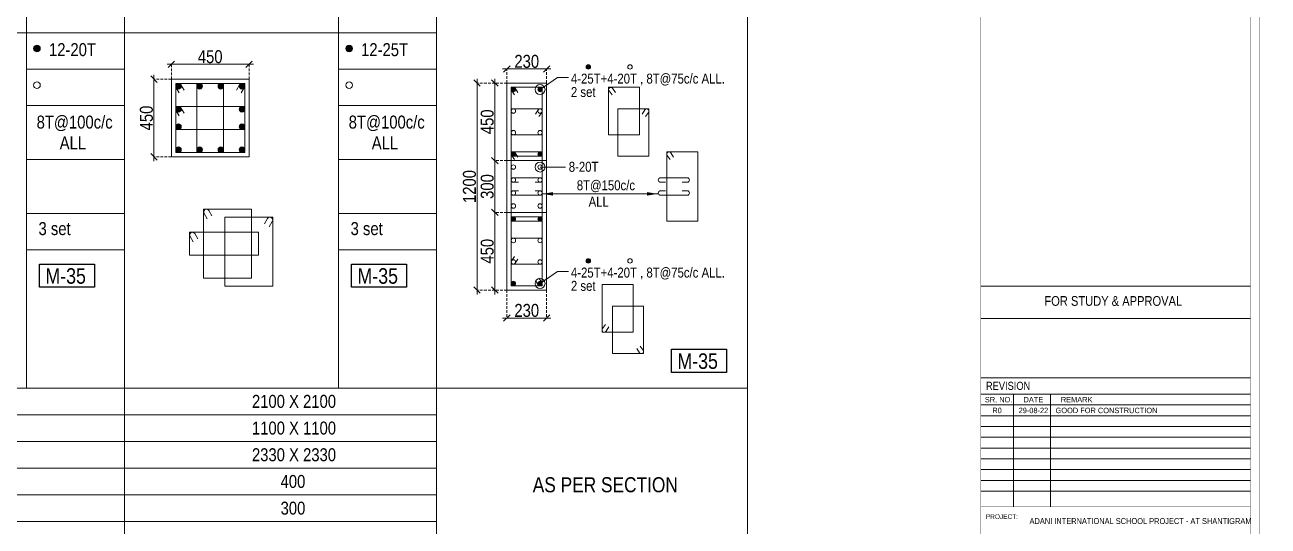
# Model space of a CAD drawing. Header units: millimetres. Extents: x 1112055 to 3390982, y -148532 to 766891.
# Drawn here: x 1943599 to 1972416, y 655962 to 667584 of the extents above; entities that cross this region are included whole.
import ezdxf
from ezdxf.enums import TextEntityAlignment as Align

# ---------------------------------------------------------------- set-up
doc = ezdxf.new("R2010")
doc.units = ezdxf.units.MM
doc.header["$PDMODE"] = 35
doc.header["$PDSIZE"] = -25
doc.linetypes.add('DASHED2', pattern=[0.375, 0.25, -0.125])
doc.linetypes.add('Hidden', pattern=[9.525, 6.35, -3.175])
for name, color, linetype, lineweight in [('B COL', 1, 'Continuous', 30), ('B COL. SIZE DIM', 220, 'Continuous', 25), ('B COLSCH', 204, 'Continuous', 20), ('B COLUMN', 1, 'Hidden', 9), ('B STEEL', 34, 'Continuous', 15), ('B TITLE BLOCK', 250, 'Continuous', 0), ('B-ST TEXT', 7, 'Continuous', 9), ('tb text', 7, 'Continuous', 13)]:
    doc.layers.add(name, color=color, linetype=linetype, lineweight=lineweight)
doc.layers.add('B TEXT', color=7, linetype='Continuous')
doc.layers.add('FORMAT TEXT', color=7, linetype='Continuous')
doc.styles.add('dim inside', font='romans.shx', dxfattribs={"width": 0.8, "height": 125})
doc.styles.add('SWINC', font='swissc.ttf')
doc.styles.add('TAHOMA', font='tahoma.ttf')
doc.dimstyles.new('dim inside', dxfattribs={"dimtxt": 125, "dimasz": 100, "dimexe": 0, "dimexo": 0, "dimgap": 10, "dimtad": 0, "dimdec": 0, "dimzin": 0, "dimdsep": 46, "dimtxsty": 'dim inside', "dimblk": 'SMALL', "dimcen": 0.09, "dimadec": 0, "dimazin": 0, "dimtfac": 1, "dimtdec": 0, "dimtofl": 0, "dimtmove": 0, "dimatfit": 3, "dimfxl": 1, "dimtolj": 1, "dimtzin": 0, "dimarcsym": 2})
doc.dimstyles.new('PARESH', dxfattribs={"dimscale": 0, "dimtxt": 300, "dimasz": 150, "dimexe": 150, "dimexo": 150, "dimgap": 25, "dimtad": 1, "dimdec": 0, "dimzin": 0, "dimdsep": 46, "dimtxsty": 'TAHOMA', "dimblk": 'ARCHTICK', "dimcen": 100, "dimdle": 150, "dimclrd": 251, "dimclre": 251, "dimclrt": 6, "dimadec": 0, "dimazin": 0, "dimtfac": 1, "dimtdec": 0, "dimtix": 1, "dimtofl": 0, "dimtmove": 0, "dimatfit": 2, "dimfxl": 0.18, "dimtolj": 1, "dimtzin": 0, "dimlwd": 9, "dimlwe": 9, "dimarcsym": 0})

# ---------------------------------------------------------------- blocks, each defined once
blk = doc.blocks.new('_Oblique')
at = {"color": 0, "linetype": 'ByBlock', "lineweight": -2}
blk.add_line((-0.5, -0.5), (0.5, 0.5), dxfattribs=at)
blk = doc.blocks.new('*D2819')
at = {"layer": 'B COL. SIZE DIM', "color": 250, "lineweight": 9, "ltscale": 250, "transparency": 16777216}
blk.add_line((1946895, 666670), (1948895, 666670), dxfattribs=at)
at = {"layer": 'B COL. SIZE DIM', "color": 250, "linetype": 'DASHED2', "lineweight": 9, "ltscale": 250, "transparency": 16777216}
for p, q in [((1946995, 666325), (1946995, 666670)), ((1948795, 666325), (1948795, 666670))]:
    blk.add_line(p, q, dxfattribs=at)
at = {"layer": 'Defpoints', "color": 0, "transparency": 16777216}
for p in [(1948795, 666670), (1946995, 666325), (1948795, 666325)]:
    blk.add_point(p, dxfattribs=at)
at = {"layer": 'B COL. SIZE DIM', "color": 250, "lineweight": 9, "transparency": 16777216, "xscale": 150, "yscale": 150, "zscale": 150, "rotation": 180}
blk.add_blockref('_Oblique', (1946995, 666670), dxfattribs=at)
at = {"layer": 'B COL. SIZE DIM', "color": 250, "lineweight": 9, "transparency": 16777216, "xscale": 150, "yscale": 150, "zscale": 150}
blk.add_blockref('_Oblique', (1948795, 666670), dxfattribs=at)
at = {"layer": 'B COL. SIZE DIM', "color": 6, "transparency": 16777216, "insert": (1947895, 666845), "char_height": 300, "attachment_point": 5, "style": 'SWINC'}
blk.add_mtext('\\A1;450', dxfattribs=at)
blk = doc.blocks.new('*D2820')
at = {"layer": 'B COL. SIZE DIM', "color": 250, "lineweight": 9, "ltscale": 250, "transparency": 16777216}
blk.add_line((1946592, 666425), (1946592, 664425), dxfattribs=at)
at = {"layer": 'B COL. SIZE DIM', "color": 250, "linetype": 'DASHED2', "lineweight": 9, "ltscale": 250, "transparency": 16777216}
for p, q in [((1946995, 666325), (1946592, 666325)), ((1946995, 664525), (1946592, 664525))]:
    blk.add_line(p, q, dxfattribs=at)
at = {"layer": 'Defpoints', "color": 0, "transparency": 16777216}
for p in [(1946995, 666325), (1946592, 664525), (1946995, 664525)]:
    blk.add_point(p, dxfattribs=at)
at = {"layer": 'B COL. SIZE DIM', "color": 250, "lineweight": 9, "transparency": 16777216, "xscale": 150, "yscale": 150, "zscale": 150}
for p, rotation in [((1946592, 666325), 90), ((1946592, 664525), 270)]:
    blk.add_blockref('_Oblique', p, dxfattribs=dict(at, rotation=rotation))
at = {"layer": 'B COL. SIZE DIM', "color": 6, "transparency": 16777216, "insert": (1946417, 665425), "char_height": 300, "attachment_point": 5, "rotation": 90, "style": 'SWINC'}
blk.add_mtext('\\A1;450', dxfattribs=at)
blk = doc.blocks.new('*D2847')
at = {"layer": 'B COL. SIZE DIM', "color": 250, "lineweight": 9, "ltscale": 250, "transparency": 16777216}
blk.add_line((1954672, 666561), (1955792, 666561), dxfattribs=at)
at = {"layer": 'B COL. SIZE DIM', "color": 250, "linetype": 'DASHED2', "lineweight": 9, "ltscale": 250, "transparency": 16777216}
for p, q in [((1954772, 666236), (1954772, 666561)), ((1955692, 666236), (1955692, 666561))]:
    blk.add_line(p, q, dxfattribs=at)
at = {"layer": 'Defpoints', "color": 0, "transparency": 16777216}
for p in [(1955692, 666561), (1954772, 666236), (1955692, 666236)]:
    blk.add_point(p, dxfattribs=at)
at = {"layer": 'B COL. SIZE DIM', "color": 250, "lineweight": 9, "transparency": 16777216, "xscale": 150, "yscale": 150, "zscale": 150, "rotation": 180}
blk.add_blockref('_Oblique', (1954772, 666561), dxfattribs=at)
at = {"layer": 'B COL. SIZE DIM', "color": 250, "lineweight": 9, "transparency": 16777216, "xscale": 150, "yscale": 150, "zscale": 150}
blk.add_blockref('_Oblique', (1955692, 666561), dxfattribs=at)
at = {"layer": 'B COL. SIZE DIM', "color": 6, "transparency": 16777216, "insert": (1955232, 666736), "char_height": 300, "attachment_point": 5, "style": 'SWINC'}
blk.add_mtext('\\A1;230', dxfattribs=at)
blk = doc.blocks.new('*D2848')
at = {"layer": 'B COL. SIZE DIM', "color": 250, "lineweight": 9, "ltscale": 250, "transparency": 16777216}
blk.add_line((1954492, 664536), (1954492, 663136), dxfattribs=at)
at = {"layer": 'B COL. SIZE DIM', "color": 250, "linetype": 'DASHED2', "lineweight": 9, "ltscale": 250, "transparency": 16777216}
for p, q in [((1954772, 664436), (1954492, 664436)), ((1954772, 663236), (1954492, 663236))]:
    blk.add_line(p, q, dxfattribs=at)
at = {"layer": 'Defpoints', "color": 0, "transparency": 16777216}
for p in [(1954772, 664436), (1954492, 663236), (1954772, 663236)]:
    blk.add_point(p, dxfattribs=at)
at = {"layer": 'B COL. SIZE DIM', "color": 250, "lineweight": 9, "transparency": 16777216, "xscale": 150, "yscale": 150, "zscale": 150}
for p, rotation in [((1954492, 664436), 90), ((1954492, 663236), 270)]:
    blk.add_blockref('_Oblique', p, dxfattribs=dict(at, rotation=rotation))
at = {"layer": 'B COL. SIZE DIM', "color": 6, "transparency": 16777216, "insert": (1954317, 663836), "char_height": 300, "attachment_point": 5, "rotation": 90, "style": 'SWINC'}
blk.add_mtext('\\A1;300', dxfattribs=at)
blk = doc.blocks.new('*D2849')
at = {"layer": 'B COL. SIZE DIM', "color": 250, "lineweight": 9, "ltscale": 250, "transparency": 16777216}
blk.add_line((1954492, 666336), (1954492, 664336), dxfattribs=at)
at = {"layer": 'B COL. SIZE DIM', "color": 250, "linetype": 'DASHED2', "lineweight": 9, "ltscale": 250, "transparency": 16777216}
for p, q in [((1954772, 666236), (1954492, 666236)), ((1954772, 664436), (1954492, 664436))]:
    blk.add_line(p, q, dxfattribs=at)
at = {"layer": 'Defpoints', "color": 0, "transparency": 16777216}
for p in [(1954772, 666236), (1954492, 664436), (1954772, 664436)]:
    blk.add_point(p, dxfattribs=at)
at = {"layer": 'B COL. SIZE DIM', "color": 250, "lineweight": 9, "transparency": 16777216, "xscale": 150, "yscale": 150, "zscale": 150}
for p, rotation in [((1954492, 666236), 90), ((1954492, 664436), 270)]:
    blk.add_blockref('_Oblique', p, dxfattribs=dict(at, rotation=rotation))
at = {"layer": 'B COL. SIZE DIM', "color": 6, "transparency": 16777216, "insert": (1954317, 665336), "char_height": 300, "attachment_point": 5, "rotation": 90, "style": 'SWINC'}
blk.add_mtext('\\A1;450', dxfattribs=at)
blk = doc.blocks.new('*D2850')
at = {"layer": 'B COL. SIZE DIM', "color": 250, "lineweight": 9, "ltscale": 250, "transparency": 16777216}
blk.add_line((1954492, 661336), (1954492, 663336), dxfattribs=at)
at = {"layer": 'B COL. SIZE DIM', "color": 250, "linetype": 'DASHED2', "lineweight": 9, "ltscale": 250, "transparency": 16777216}
for p, q in [((1954772, 663236), (1954492, 663236)), ((1954772, 661436), (1954492, 661436))]:
    blk.add_line(p, q, dxfattribs=at)
at = {"layer": 'Defpoints', "color": 0, "transparency": 16777216}
for p in [(1954492, 663236), (1954772, 663236), (1954772, 661436)]:
    blk.add_point(p, dxfattribs=at)
at = {"layer": 'B COL. SIZE DIM', "color": 250, "lineweight": 9, "transparency": 16777216, "xscale": 150, "yscale": 150, "zscale": 150}
for p, rotation in [((1954492, 663236), 90), ((1954492, 661436), 270)]:
    blk.add_blockref('_Oblique', p, dxfattribs=dict(at, rotation=rotation))
at = {"layer": 'B COL. SIZE DIM', "color": 6, "transparency": 16777216, "insert": (1954317, 662336), "char_height": 300, "attachment_point": 5, "rotation": 90, "style": 'SWINC'}
blk.add_mtext('\\A1;450', dxfattribs=at)
blk = doc.blocks.new('*D2851')
at = {"layer": 'B COL. SIZE DIM', "color": 250, "lineweight": 9, "ltscale": 250, "transparency": 16777216}
blk.add_line((1954080, 666336), (1954080, 661336), dxfattribs=at)
at = {"layer": 'B COL. SIZE DIM', "color": 250, "linetype": 'DASHED2', "lineweight": 9, "ltscale": 250, "transparency": 16777216}
for p, q in [((1954772, 666236), (1954080, 666236)), ((1954772, 661436), (1954080, 661436))]:
    blk.add_line(p, q, dxfattribs=at)
at = {"layer": 'Defpoints', "color": 0, "transparency": 16777216}
for p in [(1954772, 666236), (1954080, 661436), (1954772, 661436)]:
    blk.add_point(p, dxfattribs=at)
at = {"layer": 'B COL. SIZE DIM', "color": 250, "lineweight": 9, "transparency": 16777216, "xscale": 150, "yscale": 150, "zscale": 150}
for p, rotation in [((1954080, 666236), 90), ((1954080, 661436), 270)]:
    blk.add_blockref('_Oblique', p, dxfattribs=dict(at, rotation=rotation))
at = {"layer": 'B COL. SIZE DIM', "color": 6, "transparency": 16777216, "insert": (1953905, 663836), "char_height": 300, "attachment_point": 5, "rotation": 90, "style": 'SWINC'}
blk.add_mtext('\\A1;1200', dxfattribs=at)
blk = doc.blocks.new('*D2852')
at = {"layer": 'B COL. SIZE DIM', "color": 250, "linetype": 'DASHED2', "lineweight": 9, "ltscale": 250, "transparency": 16777216}
for p, q in [((1954772, 661436), (1954772, 660787)), ((1955692, 661436), (1955692, 660787))]:
    blk.add_line(p, q, dxfattribs=at)
at = {"layer": 'B COL. SIZE DIM', "color": 250, "lineweight": 9, "ltscale": 250, "transparency": 16777216}
blk.add_line((1955792, 660787), (1954672, 660787), dxfattribs=at)
at = {"layer": 'Defpoints', "color": 0, "transparency": 16777216}
for p in [(1954772, 661436), (1955692, 661436), (1954772, 660787)]:
    blk.add_point(p, dxfattribs=at)
at = {"layer": 'B COL. SIZE DIM', "color": 250, "lineweight": 9, "transparency": 16777216, "xscale": 150, "yscale": 150, "zscale": 150, "rotation": 180}
blk.add_blockref('_Oblique', (1954772, 660787), dxfattribs=at)
at = {"layer": 'B COL. SIZE DIM', "color": 250, "lineweight": 9, "transparency": 16777216, "xscale": 150, "yscale": 150, "zscale": 150}
blk.add_blockref('_Oblique', (1955692, 660787), dxfattribs=at)
at = {"layer": 'B COL. SIZE DIM', "color": 6, "transparency": 16777216, "insert": (1955232, 660962), "char_height": 300, "attachment_point": 5, "style": 'SWINC'}
blk.add_mtext('\\A1;230', dxfattribs=at)
blk = doc.blocks.new('_ArchTick')
at = {"color": 0, "linetype": 'ByBlock', "const_width": 0.15}
blk.add_lwpolyline([(-0.5, -0.5), (0.5, 0.5)], dxfattribs=at)

msp = doc.modelspace()

# ---------------------------------------------------------------- hatches: boundary and pattern name
at = {"layer": 'B STEEL', "lineweight": 9, "ltscale": 0.5}
h = msp.add_hatch(color=34, dxfattribs=at)
edge = h.paths.add_edge_path()
edge.add_arc((1943880.2, 667034.3), 76.8, 0, 360)
h = msp.add_hatch(color=34, dxfattribs=at)
edge = h.paths.add_edge_path()
edge.add_arc((1951113.8, 667034.3), 76.8, 0, 360)
at = {"layer": 'B STEEL', "lineweight": 13}
h = msp.add_hatch(color=256, dxfattribs=at)
h.dxf.hatch_style = 1
edge = h.paths.add_edge_path()
edge.add_ellipse((1956658.7, 666609.2), major_axis=(51.4, 0), ratio=1, start_angle=0, end_angle=360)
at = {"layer": 'B STEEL', "lineweight": 9, "ltscale": 0.5}
h = msp.add_hatch(color=34, dxfattribs=at)
edge = h.paths.add_edge_path()
edge.add_arc((1947159.4, 666161.1), 64, 0, 360)
at = {"layer": 'B STEEL'}
h = msp.add_hatch(color=34, dxfattribs=at)
edge = h.paths.add_edge_path()
edge.add_ellipse((1947650.1, 666161.1), major_axis=(64, 0), ratio=1, start_angle=0, end_angle=360)
h = msp.add_hatch(color=34, dxfattribs=at)
edge = h.paths.add_edge_path()
edge.add_ellipse((1948140.7, 666161.1), major_axis=(64, 0), ratio=1, start_angle=0, end_angle=360)
at = {"layer": 'B STEEL', "lineweight": 9, "ltscale": 0.5}
h = msp.add_hatch(color=34, dxfattribs=at)
edge = h.paths.add_edge_path()
edge.add_arc((1948631.4, 666161.1), 64, 180, 540, ccw=False)
at = {"layer": 'B STEEL', "lineweight": 13}
h = msp.add_hatch(color=256, dxfattribs=at)
h.dxf.hatch_style = 1
edge = h.paths.add_edge_path()
edge.add_ellipse((1954923.7, 666084.8), major_axis=(51.4, 0), ratio=1, start_angle=0, end_angle=360)
h = msp.add_hatch(color=256, dxfattribs=at)
h.dxf.hatch_style = 1
edge = h.paths.add_edge_path()
edge.add_ellipse((1955540.9, 666084.8), major_axis=(51.4, 0), ratio=1, start_angle=0, end_angle=360)
at = {"layer": 'B STEEL'}
h = msp.add_hatch(color=34, dxfattribs=at)
edge = h.paths.add_edge_path()
edge.add_ellipse((1947159.4, 665626.7), major_axis=(64, 0), ratio=1, start_angle=0, end_angle=360)
h = msp.add_hatch(color=34, dxfattribs=at)
edge = h.paths.add_edge_path()
edge.add_ellipse((1948631.4, 665626.7), major_axis=(64, 0), ratio=1, start_angle=0, end_angle=360)
h = msp.add_hatch(color=34, dxfattribs=at)
edge = h.paths.add_edge_path()
edge.add_ellipse((1947159.4, 665223.6), major_axis=(64, 0), ratio=1, start_angle=0, end_angle=360)
h = msp.add_hatch(color=34, dxfattribs=at)
edge = h.paths.add_edge_path()
edge.add_ellipse((1948631.4, 665223.6), major_axis=(64, 0), ratio=1, start_angle=0, end_angle=360)
at = {"layer": 'B STEEL', "lineweight": 9, "ltscale": 0.5}
h = msp.add_hatch(color=34, dxfattribs=at)
edge = h.paths.add_edge_path()
edge.add_arc((1947159.4, 664689.2), 64, 0, 360, ccw=False)
at = {"layer": 'B STEEL'}
h = msp.add_hatch(color=34, dxfattribs=at)
edge = h.paths.add_edge_path()
edge.add_ellipse((1947650.1, 664689.2), major_axis=(64, 0), ratio=1, start_angle=0, end_angle=360)
h = msp.add_hatch(color=34, dxfattribs=at)
edge = h.paths.add_edge_path()
edge.add_ellipse((1948140.7, 664689.2), major_axis=(64, 0), ratio=1, start_angle=0, end_angle=360)
at = {"layer": 'B STEEL', "lineweight": 9, "ltscale": 0.5}
h = msp.add_hatch(color=34, dxfattribs=at)
edge = h.paths.add_edge_path()
edge.add_arc((1948631.4, 664689.2), 64, -180, 180)
at = {"layer": 'B STEEL', "lineweight": 13}
h = msp.add_hatch(color=256, dxfattribs=at)
h.dxf.hatch_style = 1
edge = h.paths.add_edge_path()
edge.add_ellipse((1954923.7, 664587.6), major_axis=(51.4, 0), ratio=1, start_angle=0, end_angle=360)
h = msp.add_hatch(color=256, dxfattribs=at)
h.dxf.hatch_style = 1
edge = h.paths.add_edge_path()
edge.add_ellipse((1955540.9, 664587.6), major_axis=(51.4, 0), ratio=1, start_angle=0, end_angle=360)
h = msp.add_hatch(color=256, dxfattribs=at)
h.dxf.hatch_style = 1
edge = h.paths.add_edge_path()
edge.add_ellipse((1954923.7, 663084.8), major_axis=(51.4, 0), ratio=1, start_angle=0, end_angle=360)
h = msp.add_hatch(color=256, dxfattribs=at)
h.dxf.hatch_style = 1
edge = h.paths.add_edge_path()
edge.add_ellipse((1955540.9, 663084.8), major_axis=(51.4, 0), ratio=1, start_angle=0, end_angle=360)
h = msp.add_hatch(color=256, dxfattribs=at)
h.dxf.hatch_style = 1
edge = h.paths.add_edge_path()
edge.add_ellipse((1956658.7, 662112), major_axis=(51.4, 0), ratio=1, start_angle=0, end_angle=360)
h = msp.add_hatch(color=256, dxfattribs=at)
h.dxf.hatch_style = 1
edge = h.paths.add_edge_path()
edge.add_ellipse((1954923.7, 661587.6), major_axis=(51.4, 0), ratio=1, start_angle=0, end_angle=360)
h = msp.add_hatch(color=256, dxfattribs=at)
h.dxf.hatch_style = 1
edge = h.paths.add_edge_path()
edge.add_ellipse((1955540.9, 661587.6), major_axis=(51.4, 0), ratio=1, start_angle=0, end_angle=360)

# ---------------------------------------------------------------- linework, layer by layer
at = {"layer": 'B COL', "lineweight": 13}
for points in [[(1954772.3, 661436.2), (1955692.3, 661436.2), (1955692.3, 666236.2), (1954772.3, 666236.2)], [(1954772.3, 666236.2), (1955692.3, 666236.2), (1955692.3, 664436.2), (1954772.3, 664436.2)], [(1954772.3, 661436.2), (1955692.3, 661436.2), (1955692.3, 663236.2), (1954772.3, 663236.2)]]:
    msp.add_lwpolyline(points, close=True, dxfattribs=at)
at = {"layer": 'B COLSCH', "color": 250, "lineweight": 0}
for p, q in [((1953141.9, 685201.3), (1953141.9, 651910.2)), ((1960347.9, 685201.3), (1960347.9, 651910.2)), ((1945908.3, 683882.3), (1945908.3, 651910.2)), ((1950867.5, 683882.3), (1950867.5, 659162.8)), ((1943633.9, 675642.5), (1943633.9, 659162.8)), ((1912667.6, 667402.6), (1953141.9, 667402.6)), ((1943633.9, 666557.6), (1945908.3, 666557.6)), ((1950867.5, 666557.6), (1953141.9, 666557.6)), ((1943633.9, 665712.6), (1945908.3, 665712.6)), ((1950867.5, 665712.6), (1953141.9, 665712.6)), ((1943633.9, 664462.9), (1945908.3, 664462.9)), ((1950867.5, 664462.9), (1953141.9, 664462.9)), ((1943633.9, 663213.1), (1945908.3, 663213.1)), ((1950867.5, 663213.1), (1953141.9, 663213.1)), ((1943633.9, 662368.1), (1945908.3, 662368.1)), ((1950867.5, 662368.1), (1953141.9, 662368.1)), ((1912667.6, 659162.8), (1960347.9, 659162.8)), ((1912667.6, 658543.9), (1953141.9, 658543.9)), ((1912667.6, 657925.1), (1953141.9, 657925.1)), ((1912667.6, 657306.2), (1953141.9, 657306.2)), ((1912667.6, 656687.3), (1953141.9, 656687.3)), ((1912667.6, 656068.5), (1953141.9, 656068.5))]:
    msp.add_line(p, q, dxfattribs=at)
at = {"layer": 'B COLUMN', "color": 1, "linetype": 'ByBlock', "lineweight": 20}
msp.add_lwpolyline([(1946995.4, 664525.2), (1948795.4, 664525.2), (1948795.4, 666325.2), (1946995.4, 666325.2)], close=True, dxfattribs=at)
at = {"layer": 'B STEEL', "color": 34, "lineweight": 9, "ltscale": 0.5}
for points in [[(1947095.4, 664625.2), (1948695.4, 664625.2), (1948695.4, 666225.2), (1947095.4, 666225.2)], [(1947095.4, 664625.2), (1948204.7, 664625.2), (1948204.7, 666225.2), (1947095.4, 666225.2)], [(1948695.4, 664625.2), (1947586, 664625.2), (1947586, 666225.2), (1948695.4, 666225.2)], [(1947095.4, 665690.8), (1948695.4, 665690.8), (1948695.4, 665159.6), (1947095.4, 665159.6)], [(1947743.5, 661709.5), (1948852.8, 661709.5), (1948852.8, 663309.5), (1947743.5, 663309.5)], [(1949343.5, 661523.8), (1948234.1, 661523.8), (1948234.1, 663123.8), (1949343.5, 663123.8)], [(1947417.6, 662775.1), (1949017.6, 662775.1), (1949017.6, 662243.8), (1947417.6, 662243.8)]]:
    msp.add_lwpolyline(points, close=True, dxfattribs=at)
for points in [[(1947179.7, 666006.1), (1947104.9, 666127.6, -1), (1947213.9, 666194.7), (1947288.7, 666073.2)], [(1948611.1, 666006.1), (1948685.9, 666127.6, 1), (1948576.8, 666194.7), (1948502.1, 666073.2)], [(1947179.7, 665471.7), (1947104.9, 665593.2, -1), (1947213.9, 665660.3), (1947288.7, 665538.8)], [(1947827.7, 663090.4), (1947753, 663211.9, -1), (1947862, 663279), (1947936.8, 663157.5)], [(1949259.2, 662904.8), (1949334, 663026.3, 1), (1949224.9, 663093.4), (1949150.1, 662971.9)], [(1947501.9, 662556), (1947427.1, 662677.5, -1), (1947536.1, 662744.6), (1947610.9, 662623.1)]]:
    msp.add_lwpolyline(points, format="xyb", dxfattribs=at)
at = {"layer": 'B STEEL', "lineweight": 13}
for points in [[(1954872.3, 665035.2), (1955592.3, 665035.2), (1955592.3, 666136.2), (1954872.3, 666136.2)], [(1957128.6, 665035.2), (1957848.6, 665035.2), (1957848.6, 666136.2), (1957128.6, 666136.2)], [(1954872.3, 665637.1), (1955592.3, 665637.1), (1955592.3, 664536.2), (1954872.3, 664536.2)], [(1957340.9, 665637.1), (1958060.9, 665637.1), (1958060.9, 664536.2), (1957340.9, 664536.2)], [(1954872.3, 662035.2), (1955592.3, 662035.2), (1955592.3, 663136.2), (1954872.3, 663136.2)], [(1954872.3, 662637.1), (1955592.3, 662637.1), (1955592.3, 661536.2), (1954872.3, 661536.2)], [(1956977.8, 660459.9), (1957697.8, 660459.9), (1957697.8, 661560.8), (1956977.8, 661560.8)], [(1957219.9, 661061.8), (1957939.9, 661061.8), (1957939.9, 659960.8), (1957219.9, 659960.8)]]:
    msp.add_lwpolyline(points, close=True, dxfattribs=at)
for points in [[(1955029.3, 666016), (1954964.6, 666116, 1), (1954882.9, 666053.6), (1954951.9, 665958.7)], [(1957285.6, 666016), (1957220.9, 666116, 1), (1957139.2, 666053.6), (1957208.2, 665958.7)], [(1955435.3, 665517), (1955500, 665616.9, -1), (1955581.7, 665554.5), (1955512.7, 665459.6)], [(1957903.9, 665517), (1957968.6, 665616.9, -1), (1958050.3, 665554.5), (1957981.3, 665459.6)], [(1955029.3, 662155.4), (1954964.6, 662055.4, -1), (1954882.9, 662117.9), (1954951.9, 662212.8)], [(1955435.3, 661656.4), (1955500, 661556.4, 1), (1955581.7, 661618.8), (1955512.7, 661713.7)], [(1957134.8, 660580.1), (1957070.1, 660480.1, -1), (1956988.4, 660542.5), (1957057.4, 660637.4)], [(1957782.9, 660081), (1957847.7, 659981, 1), (1957929.4, 660043.5), (1957860.3, 660138.3)]]:
    msp.add_lwpolyline(points, format="xyb", dxfattribs=at)
at = {"layer": 'B STEEL', "color": 3, "lineweight": 13}
for points in [[(1955592.3, 663033.4), (1954872.3, 663033.4), (1954872.3, 664639), (1955592.3, 664639)], [(1959197.2, 663033.4), (1958477.2, 663033.4), (1958477.2, 664639), (1959197.2, 664639)]]:
    msp.add_lwpolyline(points, close=True, dxfattribs=at)
for points in [[(1955029.3, 664518.8), (1954964.6, 664618.8, 1), (1954882.9, 664556.4), (1954951.9, 664461.5)], [(1958634.2, 664518.8), (1958569.5, 664618.8, 1), (1958487.8, 664556.4), (1958556.8, 664461.5)], [(1955038.3, 663935.1), (1954923.7, 663935.1, -1), (1954923.7, 664037.9), (1955540.9, 664037.9, -1), (1955540.9, 663935.1), (1955426.3, 663935.1)], [(1958447.8, 663935.1), (1958333.2, 663935.1, -1), (1958333.2, 664037.9), (1958950.4, 664037.9, -1), (1958950.4, 663935.1), (1958835.8, 663935.1)], [(1955038.3, 663737.3), (1954923.7, 663737.3, 1), (1954923.7, 663634.5), (1955540.9, 663634.5, 1), (1955540.9, 663737.3), (1955426.3, 663737.3)], [(1958447.8, 663737.3), (1958333.2, 663737.3, 1), (1958333.2, 663634.5), (1958950.4, 663634.5, 1), (1958950.4, 663737.3), (1958835.8, 663737.3)]]:
    msp.add_lwpolyline(points, format="xyb", dxfattribs=at)
at = {"layer": 'B STEEL', "color": 34, "lineweight": 9, "ltscale": 0.5}
for centre, radius in [((1943880.2, 667034.3), 76.8), ((1951113.8, 667034.3), 76.8), ((1943880.2, 666184), 76.8), ((1951113.8, 666184), 76.8), ((1947159.4, 666161.1), 64), ((1947650.1, 666161.1), 64), ((1948140.7, 666161.1), 64), ((1948631.4, 666161.1), 64), ((1947159.4, 665626.7), 64), ((1948631.4, 665626.7), 64), ((1947159.4, 665223.6), 64), ((1948631.4, 665223.6), 64), ((1947159.4, 664689.2), 64), ((1947650.1, 664689.2), 64), ((1948140.7, 664689.2), 64), ((1948631.4, 664689.2), 64)]:
    msp.add_circle(centre, radius, dxfattribs=at)
at = {"layer": 'B STEEL', "lineweight": 13}
for centre in [(1956658.7, 666609.2), (1957625.5, 666609.2), (1954923.7, 666084.8), (1955540.9, 666084.8), (1954923.7, 665585.7), (1955540.9, 665585.7), (1954923.7, 665086.7), (1955540.9, 665086.7), (1954923.7, 664587.6), (1955540.9, 664587.6), (1954923.7, 664287), (1955540.9, 664287), (1954923.7, 663986.5), (1955540.9, 663986.5), (1954923.7, 663685.9), (1955540.9, 663685.9), (1954923.7, 663385.3), (1955540.9, 663385.3), (1954923.7, 663084.8), (1955540.9, 663084.8), (1954923.7, 662585.7), (1955540.9, 662585.7), (1954923.7, 662086.7), (1955540.9, 662086.7), (1956658.7, 662112), (1957625.5, 662112), (1954923.7, 661587.6), (1955540.9, 661587.6)]:
    msp.add_circle(centre, 51.4, dxfattribs=at)
at = {"layer": 'B TEXT', "color": 1}
for points in [[(1943937.6, 662039.1), (1945212.2, 662039.1), (1945212.2, 661501.1), (1943937.6, 661501.1)], [(1951171.1, 662039.1), (1952445.7, 662039.1), (1952445.7, 661501.1), (1951171.1, 661501.1)], [(1958586.3, 660064.4), (1959860.9, 660064.4), (1959860.9, 659526.4), (1958586.3, 659526.4)]]:
    msp.add_lwpolyline(points, close=True, dxfattribs=at)
at = {"layer": 'B TITLE BLOCK', "color": 250, "lineweight": 0}
for p, q in [((1972008.2, 661529.3), (1965757.7, 661529.3)), ((1972008.2, 660779.2), (1965757.7, 660779.2)), ((1972008.2, 659396.9), (1965757.7, 659396.9)), ((1972008.2, 659021.8), (1965757.7, 659021.8)), ((1972008.2, 658771.8), (1965757.7, 658771.8)), ((1966517.9, 659021.8), (1966517.9, 656409.7)), ((1967374.8, 659021.8), (1967374.8, 656409.7)), ((1972008.2, 658521.8), (1965757.7, 658521.8)), ((1972008.2, 658271.8), (1965757.7, 658271.8)), ((1972008.2, 658021.8), (1965757.7, 658021.8)), ((1972008.2, 657771.7), (1965757.7, 657771.7)), ((1972008.2, 657521.7), (1965757.7, 657521.7)), ((1972008.2, 657271.7), (1965757.7, 657271.7)), ((1972008.2, 657021.7), (1965757.7, 657021.7)), ((1972008.2, 656771.7), (1965757.7, 656771.7))]:
    msp.add_line(p, q, dxfattribs=at)
at = {"layer": 'B TITLE BLOCK', "color": 1, "const_width": 4.29}
msp.add_lwpolyline([(1910988.2, 686617.8), (1910988.2, 639062.2), (1972414, 639062.2), (1972414, 686617.8)], close=True, dxfattribs=at)
at = {"layer": 'B TITLE BLOCK', "color": 250, "lineweight": 0}
for points, const_width in [([(1911179.3, 686426.7), (1911179.3, 639253.3), (1972222.8, 639253.3), (1972222.8, 686426.7)], 4.29), ([(1965757.7, 639253.3), (1972008.2, 639253.3), (1972008.2, 686426.7), (1965757.7, 686426.7)], 5.21), ([(1972008.2, 661529.3), (1965757.7, 661529.3), (1965757.7, 656409.7), (1972008.2, 656409.7)], 5.21)]:
    msp.add_lwpolyline(points, close=True, dxfattribs=dict(at, const_width=const_width))

# ---------------------------------------------------------------- texts
at = {"layer": 'B TEXT', "style": 'SWINC'}
for s, p in [('12-20T', (1944158.7, 666859.8)), ('12-25T', (1951392.3, 666859.8)), ('8T@100c/c', (1943871.8, 665179.9)), ('8T@100c/c', (1951105.3, 665179.9)), ('ALL', (1944406.5, 664698.1)), ('ALL', (1951640.1, 664698.1)), ('3 set', (1943915.6, 662710.6)), ('3 set', (1951149.2, 662710.6))]:
    msp.add_text(s, height=300, dxfattribs=at).set_placement(p)
at = {"layer": 'B TEXT', "lineweight": 15, "style": 'SWINC'}
for s, p in [('4-25T+4-20T , 8T@75c/c ALL.', (1956255.9, 666154.1)), ('2 set', (1956255.9, 665843.9)), ('8-20T', (1956206.3, 664109.7)), ('8T@150c/c', (1956391.8, 663681)), ('ALL', (1956666.4, 663300.2)), ('4-25T+4-20T , 8T@75c/c ALL.', (1956255.9, 661657)), ('2 set', (1956255.9, 661348.7))]:
    msp.add_text(s, height=230, dxfattribs=at).set_placement(p, align=Align.BOTTOM_LEFT)
at = {"layer": 'B TEXT', "color": 1, "style": 'SWINC'}
for p in [(1944075, 661474.6), (1951308.5, 661474.6), (1958723.6, 659499.9)]:
    msp.add_text('M-35', height=360, dxfattribs=at).set_placement(p, align=Align.BOTTOM_LEFT)
at = {"layer": 'B TEXT', "style": 'SWINC'}
for s, p in [('2100 X 2100', (1948862.9, 658614.7)), ('1100 X 1100', (1948862.9, 657995.8)), ('2330 X 2330', (1948862.9, 657377)), ('400', (1949526.8, 656758.1)), ('300', (1949526.8, 656139.2))]:
    msp.add_text(s, height=300, dxfattribs=at).set_placement(p, align=Align.BOTTOM_LEFT)
at = {"layer": 'B TEXT', "color": 6, "style": 'SWINC'}
msp.add_text('AS PER SECTION', height=350, dxfattribs=at).set_placement((1955371.2, 656746.5))
at = {"layer": 'FORMAT TEXT', "style": 'SWINC'}
msp.add_text('FOR STUDY & APPROVAL', height=225.018, dxfattribs=at).set_placement((1968826.6, 661182.7), align=Align.MIDDLE)
msp.add_text('REVISION', height=187.52, dxfattribs=at).set_placement((1965876, 659121))
at = {"layer": 'FORMAT TEXT', "lineweight": 15, "style": 'SWINC'}
for s, p in [('SR. NO.', (1965850.6, 658832.1)), ('DATE', (1966746.7, 658832.1)), ('REMARK', (1967611.6, 658832.1)), ('R0', (1966023.8, 658582.1)), ('29-08-22', (1966633.4, 658582.1)), ('GOOD FOR CONSTRUCTION', (1967490.2, 658582.1))]:
    msp.add_text(s, height=125.01, dxfattribs=at).set_placement(p)
at = {"layer": 'tb text', "color": 7, "style": 'SWINC'}
msp.add_text('PROJECT:', height=110.29, dxfattribs=at).set_placement((1965872, 656127))
at = {"layer": 'tb text', "insert": (1966886.3, 656148.2), "char_height": 137.511, "width": 8857.257, "attachment_point": 1, "style": 'SWINC'}
msp.add_mtext('ADANI INTERNATIONAL SCHOOL PROJECT - AT SHANTIGRAM', dxfattribs=at)

# ---------------------------------------------------------------- dimensions: what is measured, and where the dimension line sits
at = {"layer": 'B COL. SIZE DIM', "color": 250, "ltscale": 250}
for base, p1, p2, picture, middle in [((1948795.4, 666670.1), (1946995.4, 666325.2), (1948795.4, 666325.2), '*D2819', (1947895.4, 666845.1)), ((1955692.3, 666561), (1954772.3, 666236.2), (1955692.3, 666236.2), '*D2847', (1955232.3, 666736)), ((1954772.3, 660786.7), (1955692.3, 661436.2), (1954772.3, 661436.2), '*D2852', (1955232.3, 660961.7))]:
    dim = msp.add_linear_dim(base=base, p1=p1, p2=p2, dimstyle='dim inside', override={"dimtxt": 300, "dimasz": 150, "dimgap": 25, "dimtad": 3, "dimlfac": 0.25, "dimtxsty": 'SWINC', "dimblk1": 'Oblique', "dimblk2": 'Oblique', "dimsah": 1, "dimdle": 100, "dimclrd": 250, "dimclre": 250, "dimclrt": 6, "dimfxl": 1000, "dimlwd": 9, "dimlwe": 9}, dxfattribs=at)
    dim.commit()
    dim.dimension.update_dxf_attribs({"geometry": picture, "text_midpoint": middle})
for base, p1, p2, angle, picture, middle in [((1946591.5, 664525.2), (1946995.4, 666325.2), (1946995.4, 664525.2), 90, '*D2820', (1946416.5, 665425.2)), ((1954079.6, 661436.2), (1954772.3, 666236.2), (1954772.3, 661436.2), 90, '*D2851', (1953904.6, 663836.2)), ((1954491.8, 664436.2), (1954772.3, 666236.2), (1954772.3, 664436.2), 90, '*D2849', (1954316.8, 665336.2)), ((1954491.8, 663236.2), (1954772.3, 664436.2), (1954772.3, 663236.2), 90, '*D2848', (1954316.8, 663836.2)), ((1954491.8, 663236.2), (1954772.3, 661436.2), (1954772.3, 663236.2), 270, '*D2850', (1954316.8, 662336.2))]:
    dim = msp.add_linear_dim(base=base, p1=p1, p2=p2, angle=angle, dimstyle='dim inside', override={"dimtxt": 300, "dimasz": 150, "dimgap": 25, "dimtad": 3, "dimlfac": 0.25, "dimtxsty": 'SWINC', "dimblk1": 'Oblique', "dimblk2": 'Oblique', "dimsah": 1, "dimdle": 100, "dimclrd": 250, "dimclre": 250, "dimclrt": 6, "dimfxl": 1000, "dimlwd": 9, "dimlwe": 9}, dxfattribs=at)
    dim.commit()
    dim.dimension.update_dxf_attribs({"geometry": picture, "text_midpoint": middle})

# ---------------------------------------------------------------- leaders
at = {"layer": 'B-ST TEXT', "lineweight": 15}
for points, override in [([(1955540.9, 666084.8), (1955948, 666364.4), (1956202.5, 666364.4)], {"dimscale": 1, "dimasz": 230, "dimtad": 0, "dimclrd": 0, "dimldrblk": 'Origin', "dimtfill": 2}), ([(1955540.9, 664287), (1956129.3, 664287)], {"dimscale": 1, "dimasz": 230, "dimtad": 0, "dimclrd": 0, "dimldrblk": 'Origin', "dimtfill": 2}), ([(1955592.3, 663666), (1956201.5, 663666)], {"dimscale": 1, "dimasz": 250, "dimtad": 0, "dimclrd": 0, "dimtfill": 2}), ([(1958267, 663666), (1956201.5, 663666)], {"dimscale": 1, "dimasz": 250, "dimtad": 0, "dimclrd": 0, "dimtfill": 2}), ([(1955540.9, 661587.6), (1955948, 661867.2), (1956202.5, 661867.2)], {"dimscale": 1, "dimasz": 230, "dimtad": 0, "dimclrd": 0, "dimldrblk": 'Origin', "dimtfill": 2})]:
    msp.add_leader(points, dimstyle='PARESH', override=override, dxfattribs=at)

doc.saveas('drawing.dxf')
